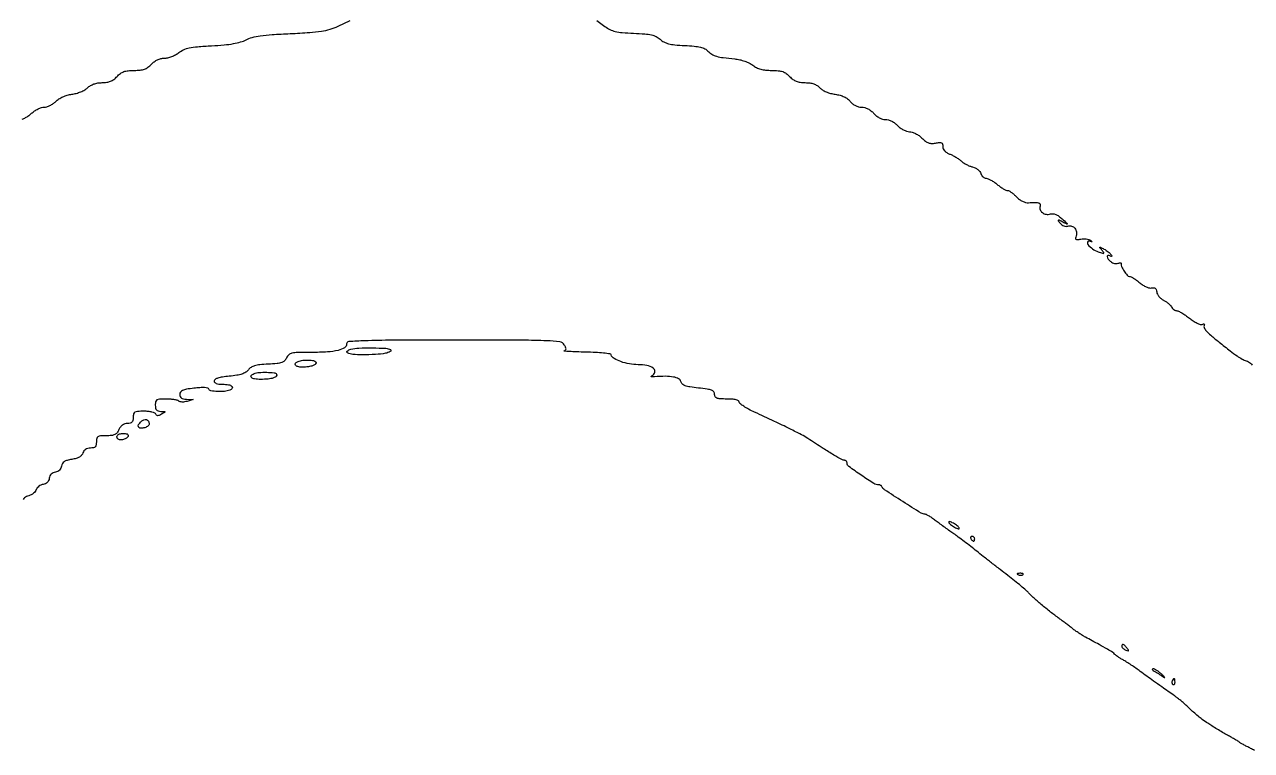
# Model space of a CAD drawing. Extents: x 0 to 2372, y 0 to 2187.
# Drawn here: x 839 to 1339, y 793 to 1089 of the extents above; entities that cross this region are included whole.
import ezdxf

# ---------------------------------------------------------------- set-up
doc = ezdxf.new("R2010")
doc.units = 0

msp = doc.modelspace()

# ---------------------------------------------------------------- linework, layer by layer
for points in [[(837.801201, 1050.173141, 0.033719), (839.077241, 1050.734375, 0.032122), (840.408521, 1051.54327, 0.034312), (841.594501, 1052.5, -0.03904), (842.803711, 1053.456762, -0.033843), (844.204475, 1054.265625, -0.03532), (845.579794, 1054.82357, -0.078859), (846.691477, 1055, 0.076873), (847.780277, 1055.168393, 0.038272), (849.07785, 1055.691774, 0.036837), (850.367778, 1056.453714, 0.044583), (851.445885, 1057.354976, -0.055712), (852.686752, 1058.346345, -0.035975), (854.310614, 1059.214295, -0.034441), (856.138992, 1059.881892, -0.036993), (857.998723, 1060.273003, 0.035966), (859.768454, 1060.641397, 0.028508), (861.61446, 1061.282238, 0.029302), (863.264911, 1062.078929, 0.061548), (864.412744, 1062.918027, -0.056303), (865.601396, 1063.806178, -0.048185), (867.020816, 1064.462176, -0.04537), (868.624948, 1064.864858, -0.038837), (870.3622, 1065, 0.03803), (872.227259, 1065.14206, 0.060021), (873.771111, 1065.572565, 0.062512), (875.124159, 1066.341356, 0.045487), (876.41242, 1067.5, -0.046767), (877.800078, 1068.741644, -0.07349), (879.209335, 1069.492855, -0.061747), (880.948602, 1069.881216, -0.024092), (883.41242, 1070, 0.024092), (885.876237, 1070.118784, 0.061747), (887.615504, 1070.507145, 0.07349), (889.024761, 1071.258356, 0.046767), (890.41242, 1072.5, -0.045687), (891.59157, 1073.559659, -0.050362), (892.907432, 1074.348653, -0.052346), (894.305868, 1074.835308, -0.057637), (895.729812, 1075, 0.059401), (897.085617, 1075.161643, 0.032367), (898.688142, 1075.660938, 0.031758), (900.273573, 1076.388511, 0.043367), (901.587295, 1077.25, -0.061308), (903.560453, 1078.445225, -0.053948), (905.851016, 1079.190022, -0.031603), (909.180456, 1079.670763, -0.006845), (914.982773, 1080.057339, 0.00908), (920.055849, 1080.418119, 0.020406), (923.881413, 1080.918118, 0.026809), (926.806395, 1081.585647, 0.053085), (929.010619, 1082.476409, -0.059597), (931.457512, 1083.428469, -0.027941), (934.794583, 1084.091537, -0.01813), (939.582602, 1084.591382, -0.005252), (947, 1085.016545, 0.005166), (954.957099, 1085.471272, 0.021409), (959.740653, 1086.000703, 0.034026), (963.235611, 1086.786154, 0.036738), (966.5, 1088.024334), (971.5, 1090.353715)], [(1072.043126, 1090.344232), (1075.271563, 1087.927585, 0.04688), (1077.336547, 1086.664709, 0.055938), (1079.484143, 1085.896726, 0.037721), (1082.353815, 1085.444609, 0.009922), (1087, 1085.160761, -0.009126), (1091.567288, 1084.889031, -0.037163), (1094.315632, 1084.468127, -0.060696), (1096.222577, 1083.777431, -0.069497), (1097.81328, 1082.67153, 0.067079), (1099.355618, 1081.588204, 0.058088), (1101.205865, 1080.886848, 0.038253), (1103.788114, 1080.444091, 0.011157), (1107.81328, 1080.157706, -0.010969), (1111.692413, 1079.883174, -0.03532), (1114.243728, 1079.463058, -0.054467), (1116.008342, 1078.833604, -0.09068), (1117.277677, 1077.903574, 0.066268), (1118.868259, 1076.615086, 0.065532), (1120.746394, 1075.781687, 0.039747), (1123.484414, 1075.205811, 0.009167), (1128.175422, 1074.689998, -0.032044), (1130.223441, 1074.369464, -0.028564), (1132.295862, 1073.781537, -0.029785), (1134.159103, 1073.008895, -0.053518), (1135.560281, 1072.131243, 0.049461), (1137.099888, 1071.149447, 0.049826), (1138.798617, 1070.492011, 0.043111), (1140.801387, 1070.12027, 0.024344), (1143.270188, 1070, -0.021067), (1145.940205, 1069.887451, -0.061317), (1147.743799, 1069.509177, -0.076299), (1149.173078, 1068.762314, -0.047427), (1150.58758, 1067.5, 0.045724), (1151.908331, 1066.313264, 0.066158), (1153.276983, 1065.550397, 0.061171), (1154.877661, 1065.134539, 0.03301), (1156.913296, 1065, -0.032185), (1158.833069, 1064.876297, -0.052039), (1160.424323, 1064.499218, -0.059366), (1161.747519, 1063.851445, -0.06181), (1162.861598, 1062.918182, 0.069728), (1163.930482, 1062.051087, 0.035228), (1165.47866, 1061.26099, 0.033122), (1167.280473, 1060.633262, 0.033934), (1169.134932, 1060.255076, -0.03161), (1171.142393, 1059.855387, -0.045513), (1172.842714, 1059.233383, -0.051521), (1174.231434, 1058.39222, -0.064269), (1175.306959, 1057.336894, 0.054681), (1176.252483, 1056.372986, 0.05366), (1177.390168, 1055.629957, 0.054877), (1178.633808, 1055.15944, 0.063096), (1179.892245, 1055, -0.066243), (1181.171899, 1054.829717, -0.051415), (1182.484444, 1054.324665, -0.048943), (1183.730473, 1053.529737, -0.04739), (1184.813051, 1052.5, 0.047648), (1185.874646, 1051.491264, 0.046485), (1187.116426, 1050.692262, 0.048942), (1188.411121, 1050.17359, 0.070925), (1189.628716, 1050, -0.072047), (1190.841044, 1049.824399, -0.044847), (1192.178897, 1049.294188, -0.042726), (1193.480349, 1048.492026, -0.04644), (1194.58758, 1047.5, 0.0469), (1195.661677, 1046.539439, 0.039366), (1196.958724, 1045.731251, 0.041026), (1198.277445, 1045.179085, 0.078794), (1199.406797, 1045, -0.080459), (1200.552707, 1044.814401, -0.037775), (1201.941241, 1044.232801, -0.036167), (1203.336819, 1043.387741, -0.042181), (1204.520833, 1042.388258, 0.031595), (1205.963773, 1041.117001, 0.077389), (1207.19885, 1040.434896, 0.087641), (1208.485297, 1040.207065, 0.049501), (1210.066288, 1040.363258, -0.022231), (1211.656565, 1040.60839, -0.140244), (1212.456592, 1040.470907, -0.220168), (1212.869305, 1039.969342, -0.063861), (1213, 1038.950249, 0.10158), (1213.186623, 1038.041127, 0.082728), (1213.724042, 1037.202699, 0.070652), (1214.592783, 1036.478896, 0.047891), (1215.75, 1035.908637, -0.026997), (1216.948685, 1035.378891, -0.017347), (1218.279688, 1034.643441, -0.017436), (1219.535976, 1033.83045, -0.031055), (1220.5, 1033.064626, 0.039596), (1221.460345, 1032.328096, 0.023886), (1222.700734, 1031.60575, 0.023843), (1224.010215, 1031.002174, 0.038109), (1225.18335, 1030.628915, -0.058626), (1226.256782, 1030.238322, -0.05116), (1227.264714, 1029.594644, -0.053909), (1228.061646, 1028.808988, -0.094651), (1228.500738, 1027.997676, 0.065217), (1228.858029, 1027.233954, 0.064945), (1229.40039, 1026.586817, 0.070869), (1230.037592, 1026.148967, 0.115648), (1230.673032, 1026, -0.10115), (1231.458405, 1025.839477, -0.025753), (1232.63218, 1025.265625, -0.025182), (1233.931993, 1024.456902, -0.023149), (1235.182369, 1023.5, 0.018954), (1236.411455, 1022.542938, 0.022224), (1237.647578, 1021.734375, 0.021858), (1238.738129, 1021.15113, 0.112319), (1239.402411, 1021, -0.124923), (1240.037064, 1020.838921, -0.028386), (1240.988739, 1020.250361, -0.02768), (1242.039307, 1019.424902, -0.023826), (1243.048815, 1018.448038, 0.042034), (1244.213408, 1017.400381, 0.049052), (1245.480944, 1016.622297, 0.053584), (1246.763562, 1016.160702, 0.075344), (1247.973129, 1016.054001, -0.011515), (1250.803625, 1016.165545, -0.080675), (1252.166311, 1015.967055, -0.245468), (1252.694138, 1015.437468, -0.168756), (1252.66643, 1014.573113, 0.186316), (1252.669169, 1013.203092, 0.14096), (1253.58803, 1011.995595, 0.119759), (1255.151786, 1011.331024, 0.118248), (1256.854052, 1011.453678, -0.102585), (1257.889469, 1011.560575, -0.072476), (1259.026903, 1011.274645, -0.056768), (1260.277018, 1010.584558, -0.030376), (1261.652039, 1009.475951, -0.001459), (1263.551213, 1007.734195, -0.145364), (1263.734627, 1007.426111, -0.633423), (1263.615784, 1007.328064, -0.003964), (1262, 1008.103375, 0.003487), (1260.415764, 1008.865408, 0.212184), (1260.108199, 1008.872545, 0.494286), (1260.057949, 1008.681888, 0.007341), (1260.891183, 1007.641142, 0.068821), (1261.555252, 1007.03042, 0.063674), (1262.377267, 1006.603542, 0.067137), (1263.234102, 1006.413983, 0.098058), (1264, 1006.5, -0.156032), (1265.526437, 1006.496586, -0.14191), (1266.835547, 1005.61295, -0.133685), (1267.520286, 1004.117239, -0.133265), (1267.353519, 1002.478871, 0.048783), (1267.100339, 1001.560204, 0.296935), (1267.285691, 1001.128863, 0.177037), (1267.869623, 1000.987688, 0.018916), (1269.27162, 1001.201093, -0.039492), (1270.363226, 1001.321591, -0.036161), (1271.493403, 1001.274897, -0.038131), (1272.4976, 1001.081968, -0.089327), (1273.185354, 1000.754638, -0.009611), (1273.814122, 1000.28491, -0.464203), (1273.819786, 1000.146007, -0.262513), (1273.632633, 1000.102402, -0.006556), (1272.764633, 1000.368668, 0.396172), (1272.004568, 1000.007451, 0.271982), (1272.165499, 998.9998, 0.064707), (1274.087799, 997.201527, 0.071977), (1276.340938, 996.030993, 0.005094), (1278.117048, 995.432061, 0.181118), (1278.544928, 995.450599, 0.482466), (1278.615208, 995.704441, 0.015198), (1277.861543, 996.676855, -0.005611), (1277.041506, 997.694018, -0.456766), (1277.075495, 997.871089, -0.255243), (1277.321975, 997.877106, -0.003531), (1278.694306, 997.158342, -0.024093), (1279.586452, 996.626339, -0.021935), (1280.452657, 995.99511, -0.022528), (1281.176596, 995.361882, -0.063463), (1281.598815, 994.840114, -0.029487), (1281.844111, 994.385301, -0.317833), (1281.808739, 994.19071, -0.312902), (1281.612122, 994.15716, -0.029028), (1281.154508, 994.404508, 0.173288), (1280.361833, 994.573798, 0.415782), (1280.033477, 994.141831, 0.126214), (1280.466319, 993.086474, 0.059509), (1281.487265, 992.010569, 0.064983), (1282.167578, 991.581254, 0.054119), (1282.978488, 991.307997, 0.056215), (1283.791334, 991.222679, 0.08991), (1284.475269, 991.352136, -0.035603), (1285.037603, 991.523154, -0.082659), (1285.476282, 991.549116, -0.172829), (1285.718997, 991.432437, -0.269803), (1285.775552, 991.214012, 0.178365), (1285.869126, 990.036757, 0.035219), (1286.906608, 988.14999, 0.034116), (1288.183607, 986.439714, 0.218697), (1289.140828, 986, -0.121591), (1289.73103, 985.854319, -0.018349), (1290.795314, 985.243984, -0.01967), (1292.020396, 984.411759, -0.015866), (1293.269923, 983.426329, 0.033398), (1294.587107, 982.460423, 0.038796), (1295.95891, 981.73152, 0.042829), (1297.206075, 981.310942, 0.124493), (1298.108894, 981.318225, -0.078969), (1298.928742, 981.398968, -0.153751), (1299.536888, 981.166891, -0.135066), (1299.952792, 980.599597, -0.055266), (1300.194615, 979.666929, 0.086452), (1300.488118, 978.768485, 0.049843), (1301.120914, 977.818932, 0.04788), (1301.971042, 976.964918, 0.057813), (1302.919136, 976.348495, -0.032657), (1303.909874, 975.772932, -0.026923), (1304.886314, 975.037682, -0.02774), (1305.710955, 974.262161, -0.062685), (1306.218826, 973.573463, 0.057511), (1306.653117, 972.97165, 0.052174), (1307.226354, 972.462205, 0.055549), (1307.845072, 972.115056, 0.100417), (1308.412186, 972, -0.11642), (1309.139821, 971.828249, -0.017636), (1310.461779, 971.108009, -0.01896), (1311.986827, 970.12609, -0.015386), (1313.546013, 968.963433, 0.024026), (1315.109275, 967.839227, 0.031181), (1316.646583, 966.97311, 0.032279), (1317.970329, 966.434857, 0.173734), (1318.735455, 966.451979, -0.044463), (1319.224021, 966.591168, -0.174103), (1319.529056, 966.543169, -0.309795), (1319.629562, 966.344883, -0.10586), (1319.515463, 966.02502, 0.266863), (1319.48678, 965.129065, 0.060816), (1320.392009, 963.836775, 0.032775), (1322.264296, 962.011309, 0.007631), (1325.646915, 959.208423, 0.003555), (1330.162813, 955.633805, 0.014669), (1332.971484, 953.572467, 0.024225), (1334.998206, 952.314895, 0.050964), (1336.698848, 951.58568, -0.06126), (1337.58391, 951.184474, -0.048287), (1338.425687, 950.551869, -0.049675), (1339.101986, 949.797013, -0.081168)], [(1340.068546, 792.708554, 0.00521), (1338.5, 793.509573, -0.004657), (1336.931434, 794.308415, -0.006278), (1335.528125, 795.062187, -0.004404), (1334.368629, 795.717291, -0.065672), (1334, 796, 0.059866), (1333.624796, 796.294705, 0.003212), (1332.325, 797.073478, 0.00499), (1330.760203, 797.97648, 0.003614), (1329, 798.952264, -0.006474), (1327.02441, 800.062271, -0.004403), (1324.804258, 801.374023, -0.004436), (1322.683525, 802.678152, -0.008884), (1321.035772, 803.752944, -0.007304), (1318.755465, 805.347883, -0.016658), (1317.094232, 806.632576, -0.012267), (1315.245261, 808.241587, -0.002462), (1312.037423, 811.203582, 0.009126), (1310.937464, 812.192415, 0.006416), (1309.665802, 813.266052, 0.006477), (1308.421892, 814.26248, 0.013476), (1307.421907, 815, -0.000645), (1302.274232, 818.596377, -0.002088), (1298.86841, 821.003638, -0.002934), (1296.175044, 822.948185, -0.002919), (1293.5, 824.927547, 0.007689), (1291.749048, 826.19747, 0.005851), (1289.79375, 827.536333, 0.005919), (1287.930557, 828.748713, 0.013779), (1286.5, 829.601323, -0.010387), (1285.31471, 830.2969, -0.012592), (1284.234375, 830.99953, -0.011221), (1283.359116, 831.63004, -0.08044), (1283, 832.005198, 0.103533), (1282.335454, 832.638648, 0.007288), (1280.120802, 833.967803, 0.006914), (1276.743551, 835.866383, 0.001684), (1271.119001, 838.902236, -0.015795), (1269.927277, 839.589578, -0.008462), (1268.498442, 840.508783, -0.008417), (1267.0709, 841.49683, -0.013024), (1265.875696, 842.402236, 0.004386), (1264.66841, 843.350056, 0.002526), (1263.198871, 844.471282, 0.002524), (1261.711705, 845.582371, 0.00422), (1260.448292, 846.5, -0.011357), (1256.939958, 849.125434, -0.008225), (1253.149011, 852.201079, -0.007487), (1249.77772, 855.116579, -0.035557), (1248, 856.943637, 0.037917), (1247.031312, 857.929866, 0.005462), (1244.884375, 859.766465, 0.00617), (1242.290048, 861.883285, 0.00524), (1239.5, 864.055661, -0.001756), (1236.406809, 866.429634, -0.001183), (1232.891491, 869.160559, -0.001191), (1229.503085, 871.818782, -0.002365), (1226.832734, 873.944544, 0.003793), (1224.397427, 875.871865, 0.003105), (1221.765716, 877.89621, 0.003136), (1219.322193, 879.72771, 0.008259), (1217.541599, 881, -0.003938), (1215.894161, 882.155775, -0.002263), (1213.925808, 883.573437, -0.00226), (1211.960802, 885.01586, -0.00377), (1210.32136, 886.25, 0.010975), (1208.879455, 887.303234, 0.014605), (1207.521768, 888.192188, 0.011847), (1206.363967, 888.865611, 0.126447), (1205.841055, 889, -0.139806), (1204.18043, 889.473587, -0.002804), (1196.69842, 894.17725, -0.002731), (1189.255244, 898.972265, -0.1447), (1188.166667, 900.25, 0.092455), (1187.969328, 900.53684, 0.062944), (1187.655179, 900.779688, 0.060889), (1187.277717, 900.944073, 0.072402), (1186.893517, 901, -0.141167), (1184.902115, 901.573674, -0.009117), (1179.802622, 904.908853, -0.00686), (1174.703056, 908.481785, -0.234039), (1174.032909, 909.75, 0.084629), (1173.938536, 910.227368, 0.091164), (1173.692261, 910.632812, 0.097575), (1173.334228, 910.904188, 0.114001), (1172.919468, 911, -0.128919), (1171.832211, 911.285074, -0.006413), (1168.612039, 913.153158, -0.007982), (1164.231429, 915.865903, -0.002771), (1158, 919.912737, 0.025499), (1155.391932, 921.442691, 0.005302), (1150.653599, 923.84326, 0.004701), (1144.35153, 926.879195, 0.002298), (1136.263144, 930.637101, -0.015391), (1133.872682, 931.824779, -0.022535), (1131.854503, 933.026211, -0.019234), (1130.327435, 934.11752, -0.229226), (1130.013144, 934.75, 0.261737), (1129.698122, 935.297017, 0.073115), (1128.750664, 935.686843, 0.044751), (1127.208603, 935.927668, 0.016371), (1125, 936, -0.01199), (1122.25881, 936.065741, -0.078235), (1120.913657, 936.344175, -0.178353), (1120.248427, 936.919734, -0.12681), (1120, 937.883503, 0.16351), (1119.666015, 938.877499, 0.138159), (1118.777553, 939.549993, 0.057584), (1116.988362, 940.022692, 0.009143), (1113.382269, 940.475705, -0.01089), (1109.925087, 940.922285, -0.050562), (1107.977802, 941.422166, -0.098422), (1106.857597, 942.106709, -0.143542), (1106.265638, 943.092202, 0.214757), (1105.32526, 944.257785, 0.071903), (1103.202072, 944.973858, 0.046792), (1099.962319, 945.260372, 0.01862), (1095.5, 945.070404, -0.010785), (1094.447896, 945.009089, -0.254851), (1094.190629, 945.137334, -0.398864), (1094.224698, 945.363106, -0.017124), (1094.935698, 945.879035, 0.246624), (1095.677503, 947.257412, 0.251981), (1094.956218, 948.630894, 0.102717), (1092.424962, 949.667923, 0.046061), (1088.827895, 950, -0.043469), (1085.253967, 950.3113, -0.043051), (1081.775661, 951.235922, -0.045683), (1079.008918, 952.528892, -0.180606), (1077.840347, 953.959373, 0.280606), (1077.346661, 954.371874, 0.009391), (1074.713084, 954.716516, 0.015019), (1071.424832, 954.984468, 0.008952), (1067.5, 955.115483, -0.004269), (1063.745464, 955.205618, -0.008653), (1060.794094, 955.352856, -0.008749), (1058.735764, 955.527514, -0.798152), (1058.713938, 955.706383, 0.099952), (1059.238211, 956.023671, 0.208788), (1059.427113, 956.451654, 0.117263), (1059.281558, 957.074814, 0.023836), (1058.723392, 958.071313, 0.222914), (1056.882979, 959.261094, 0.023097), (1051.607904, 959.7321, 0.010007), (1041.618171, 959.960443, 0.00071), (1013.759453, 960, 0.000889), (988.569302, 959.95521, 0.007819), (977.424853, 959.741289, 0.00885), (970.858295, 959.39604, 0.393791), (970, 958.475249, -0.259111), (969.132613, 956.913851, -0.079844), (966.560059, 955.834358, -0.045154), (962.216588, 955.188084, -0.014367), (955.672029, 955, 0.005065), (950.062261, 954.943168, 0.04933), (947.70763, 954.662013, 0.126803), (946.39917, 953.997883, 0.109286), (945.487128, 952.75, -0.092296), (944.671732, 951.551741, -0.116016), (943.535997, 950.842508, -0.060366), (941.654641, 950.448125, -0.010317), (938, 950.208708, 0.013026), (934.630996, 949.969665, 0.046078), (932.503316, 949.562729, 0.072648), (931.046523, 948.901465, 0.086478), (929.936957, 947.880833, -0.087238), (928.852015, 946.885868, -0.061258), (927.353593, 946.169852, -0.04263), (925.240043, 945.656668, -0.015641), (922.186957, 945.283236, 0.013024), (919.368125, 944.953417, 0.039695), (917.489423, 944.52961, 0.0652), (916.357546, 944.00854, 0.257779), (916, 943.361111, 0.194744), (916.234674, 942.781442, 0.106595), (916.882017, 942.34889, 0.066534), (917.952346, 942.082649, 0.027739), (919.440983, 942, -0.03991), (921.837488, 941.808407, -0.130451), (923.278111, 941.166806, -0.3954), (923.390332, 940.366401, -0.148737), (922.412469, 939.604785, -0.069349), (920.187916, 939.088773, -0.034935), (917.301716, 939.032159, -0.029473), (914.65471, 939.322251, -0.277017), (913.821106, 940.036681, 0.264675), (913.361193, 940.44956, 0.038666), (912.069835, 940.627306, 0.030857), (910.209864, 940.623204, 0.013274), (907.737773, 940.399, 0.011715), (904.703781, 939.970137, 0.063188), (903.110773, 939.494661, 0.137815), (902.301922, 938.826856, 0.152855), (902, 937.862319, 0.095042), (902.165133, 937.001433, 0.144), (902.632545, 936.405435, 0.107334), (903.465403, 936.047552, 0.038962), (904.75, 935.90032), (907.5, 935.80064), (905, 935.051713, -0.038202), (903.973229, 934.827819, -0.041827), (902.955313, 934.772062, -0.04594), (902.088792, 934.877162, -0.129865), (901.55, 935.151393, 0.121584), (900.927299, 935.481222, 0.021221), (899.615938, 935.750722, 0.021942), (898.015942, 935.937769, 0.018127), (896.3, 936, 0.013918), (893.763665, 935.929386, 0.118287), (892.68, 935.604651, 0.20704), (892.159992, 934.900153, 0.056948), (892, 933.5, 0.045614), (892.11213, 932.273435, 0.136966), (892.478041, 931.524696, 0.150117), (893.154592, 931.113631, 0.058682), (894.25, 930.969591, -0.005088), (895.721923, 930.934716, -0.331716), (895.90968, 930.784599, -0.331535), (895.819485, 930.561701, -0.005085), (894.553263, 929.809802, -0.026148), (893.586117, 929.314376, -0.108966), (892.948694, 929.182478, -0.194022), (892.516598, 929.363291, -0.117904), (892.21993, 929.84021, 0.217949), (891.796598, 930.293773, 0.038456), (890.66047, 930.662469, 0.035145), (889.151501, 930.916313, 0.024105), (887.416667, 931, 0.013184), (884.796624, 930.930901, 0.116102), (883.691667, 930.608491, 0.209021), (883.163261, 929.904117, 0.057941), (883, 928.5, -0.045122), (882.887415, 927.254973, -0.143951), (882.516052, 926.517153, -0.152857), (881.820452, 926.123311, -0.053005), (880.660515, 926, 0.075412), (879.581996, 925.836402, 0.080694), (878.627795, 925.361124, 0.075236), (877.8226, 924.575106, 0.054989), (877.181954, 923.5, -0.057862), (876.407981, 922.217912, -0.11575), (875.493811, 921.47623, -0.088564), (874.177112, 921.10549, -0.024453), (872.021439, 921, 0.01597), (869.68457, 920.92534, 0.123706), (868.652144, 920.594583, 0.201713), (868.152336, 919.889293, 0.054661), (868, 918.5, -0.045337), (867.885603, 917.240952, -0.148711), (867.506739, 916.506925, -0.152501), (866.79016, 916.11881, -0.048468), (865.567388, 916, 0.061244), (864.494813, 915.868129, 0.083424), (863.603125, 915.479372, 0.089437), (862.931656, 914.846274, 0.082454), (862.500348, 914.001098, -0.103748), (861.976011, 913.072635, -0.081213), (861.079858, 912.336191, -0.061812), (859.767501, 911.777703, -0.030088), (857.986893, 911.381914, 0.025651), (856.072271, 910.974117, 0.080327), (854.875168, 910.437434, 0.11757), (854.166165, 909.683912, 0.09509), (853.803933, 908.630816, -0.07879), (853.527269, 907.733058, -0.085045), (852.9911, 906.991279, -0.084059), (852.232644, 906.463979, -0.074741), (851.311493, 906.188507, 0.074927), (850.380287, 905.909654, 0.086432), (849.622985, 905.377015, 0.086432), (849.090346, 904.619713, 0.074927), (848.811493, 903.688507, -0.074977), (848.531819, 902.754903, -0.087001), (847.997861, 901.997871, -0.086742), (847.236742, 901.466042, -0.074015), (846.297279, 901.186645, 0.070476), (845.411545, 900.930001, 0.058734), (844.570318, 900.425651, 0.060724), (843.897819, 899.762083, 0.091114), (843.511445, 899.036059, -0.093661), (843.108095, 898.287279, -0.052951), (842.375772, 897.55684, -0.050301), (841.449994, 896.95322, -0.057907), (840.464165, 896.580362, 0.054407), (839.521741, 896.231417, 0.062495), (838.723849, 895.699323, 0.072332), (838.182584, 895.073926, 0.143217)]]:
    msp.add_lwpolyline(points, format="xyb")
for points in [[(987.83066, 956.125819, -0.572751), (987.803082, 955.326484, -0.078295), (985.824858, 954.627264, -0.032297), (981.811215, 954.147737, -0.013586), (976.375, 954, -0.021096), (972.514633, 954.162948, -0.095025), (970.350516, 954.770868, -0.539982), (970.259808, 955.541111, -0.110995), (971.75, 956.310674, -0.054726), (974.930971, 956.779298, -0.012106), (980.447879, 956.849455, -0.00831), (986.029923, 956.692472, -0.130805)], [(957.435239, 951.104785, -0.336802), (957.358623, 950.310516, -0.115619), (956.339592, 949.621291, -0.061353), (954.429832, 949.15007, -0.029849), (951.918213, 949, -0.051808), (950.080849, 949.190893, -0.188162), (949.11591, 949.821743, -0.360344), (949.172552, 950.607943, -0.106305), (950.25, 951.337719, -0.06779), (952.082507, 951.802037, -0.036314), (954.419319, 951.896, -0.032454), (956.56587, 951.686497, -0.217078)], [(941.435239, 946.104785, -0.350536), (941.333872, 945.269246, -0.116364), (940.202523, 944.584796, -0.055927), (938.001748, 944.137178, -0.022233), (934.918213, 944, -0.035711), (932.515838, 944.171802, -0.14518), (931.198693, 944.777673, -0.414743), (931.147965, 945.556738, -0.117027), (932.25, 946.337719, -0.077046), (934.310671, 946.819646, -0.025332), (937.432444, 946.89864, -0.019018), (940.47565, 946.705488, -0.233038)], [(889.5, 925.916667, -0.146824), (889.330348, 925.351379, -0.082802), (888.839062, 924.822278, -0.070325), (888.110379, 924.408157, -0.058892), (887.25, 924.180449, -0.062136), (885.762438, 924.155207, -0.278959), (885.098806, 924.660993, -0.243479), (885.19053, 925.555481, -0.051432), (886.2125, 926.8125, -0.095719), (887.324326, 927.564266, -0.169013), (888.417319, 927.63961, -0.198444), (889.202312, 927.03309, -0.131033)], [(881, 921.106989, -0.232802), (880.600221, 920.2949, -0.074352), (879.39007, 919.622032, -0.070827), (877.961058, 919.30607, -0.158754), (876.893446, 919.565854, -0.099571), (876.583963, 919.855362, -0.098068), (876.408412, 920.243523, -0.097818), (876.393814, 920.67014, -0.098508), (876.542705, 921.069098, -0.187049), (877.438391, 921.746331, -0.06737), (879.047094, 921.978017, -0.075811), (880.509828, 921.76766, -0.330455)], [(1216.55887, 884.531803, 0.022398), (1217.375426, 883.96984, 0.023749), (1218.223543, 883.49489, 0.024227), (1218.988347, 883.158329, 0.091785), (1219.5, 883.063607, 0.344492), (1219.683429, 883.207004, 0.206301), (1219.636043, 883.49489, 0.065258), (1219.238596, 883.966409, 0.02314), (1218.55887, 884.531803, 0.022398), (1217.742315, 885.093767, 0.023749), (1216.894198, 885.568717, 0.024227), (1216.129393, 885.905278, 0.091785), (1215.617741, 886, 0.344492), (1215.434312, 885.856603, 0.206301), (1215.481698, 885.568717, 0.065258), (1215.879145, 885.097198, 0.02314)], [(1224.5, 879, 0.029505), (1224.768994, 878.617226, 0.035638), (1225.066025, 878.29375, 0.038439), (1225.34829, 878.065539, 0.151918), (1225.559017, 878, 0.210953), (1225.727648, 878.07446, 0.081139), (1225.870461, 878.29375, 0.061769), (1225.967655, 878.617151, 0.042167), (1226, 879, 0.105053), (1225.918938, 879.381556, 0.099167), (1225.688914, 879.70625, 0.09642), (1225.345238, 879.923877, 0.093332), (1224.940983, 880, 0.108972), (1224.586039, 879.921712, 0.182303), (1224.3746, 879.70625, 0.161196), (1224.343488, 879.3821, 0.082592)], [(1243.8125, 864.316886, 0.051402), (1244.359369, 864.160852, 0.05415), (1244.916927, 864.123424, 0.060344), (1245.402231, 864.202593, 0.126455), (1245.729167, 864.395833, 0.296942), (1245.77538, 864.614691, 0.208169), (1245.592839, 864.799335, 0.077125), (1245.112848, 864.910055, 0.028489), (1244.416667, 864.921053, 0.018894), (1243.670344, 864.862007, 0.168741), (1243.37858, 864.720685, 0.470617), (1243.395823, 864.538436, 0.054073)], [(1286, 835.106989, 0.148172), (1286.117443, 834.719384, 0.058677), (1286.482174, 834.291272, 0.05126), (1287.013435, 833.891147, 0.0442), (1287.641444, 833.584097, 0.012731), (1288.541716, 833.264678, 0.389672), (1288.741192, 833.355597, 0.27071), (1288.707299, 833.617386, 0.008807), (1288.018999, 834.477108, 0.017238), (1287.053128, 835.562498, 0.127361), (1286.469452, 835.925, 0.389178), (1286.129499, 835.765008, 0.097466)], [(1299.5, 824.829608, -0.007836), (1300.378676, 824.323961, -0.00526), (1301.367521, 823.719903, -0.005298), (1302.312884, 823.114635, -0.010424), (1303.049009, 822.610017, 0.056811), (1303.395307, 822.417093, 0.752683), (1303.451283, 822.487005, 0.041844), (1303.075307, 822.93435, 0.006395), (1302.243246, 823.75, 0.02378), (1301.254087, 824.609018, 0.02717), (1300.22938, 825.33013, 0.027857), (1299.305605, 825.838631, 0.118793), (1298.694236, 825.969591, 0.217561), (1298.446599, 825.848775, 0.337988), (1298.438307, 825.622178, 0.088438), (1298.804891, 825.260188, 0.024046)], [(1306.542705, 821.069098, 0.090093), (1306.387618, 820.673795, 0.095385), (1306.385962, 820.257398, 0.099739), (1306.536973, 819.88478, 0.108766), (1306.817021, 819.613087, 0.158515), (1307.139071, 819.534562, 0.191218), (1307.417083, 819.669932, 0.126631), (1307.605052, 820.024148, 0.059057), (1307.666667, 820.543989, 0.019984), (1307.623697, 821.618676, 0.269722), (1307.40792, 821.929499, 0.350126), (1307.086603, 821.852054, 0.02679)]]:
    msp.add_lwpolyline(points, format="xyb", close=True)

doc.saveas('drawing.dxf')
